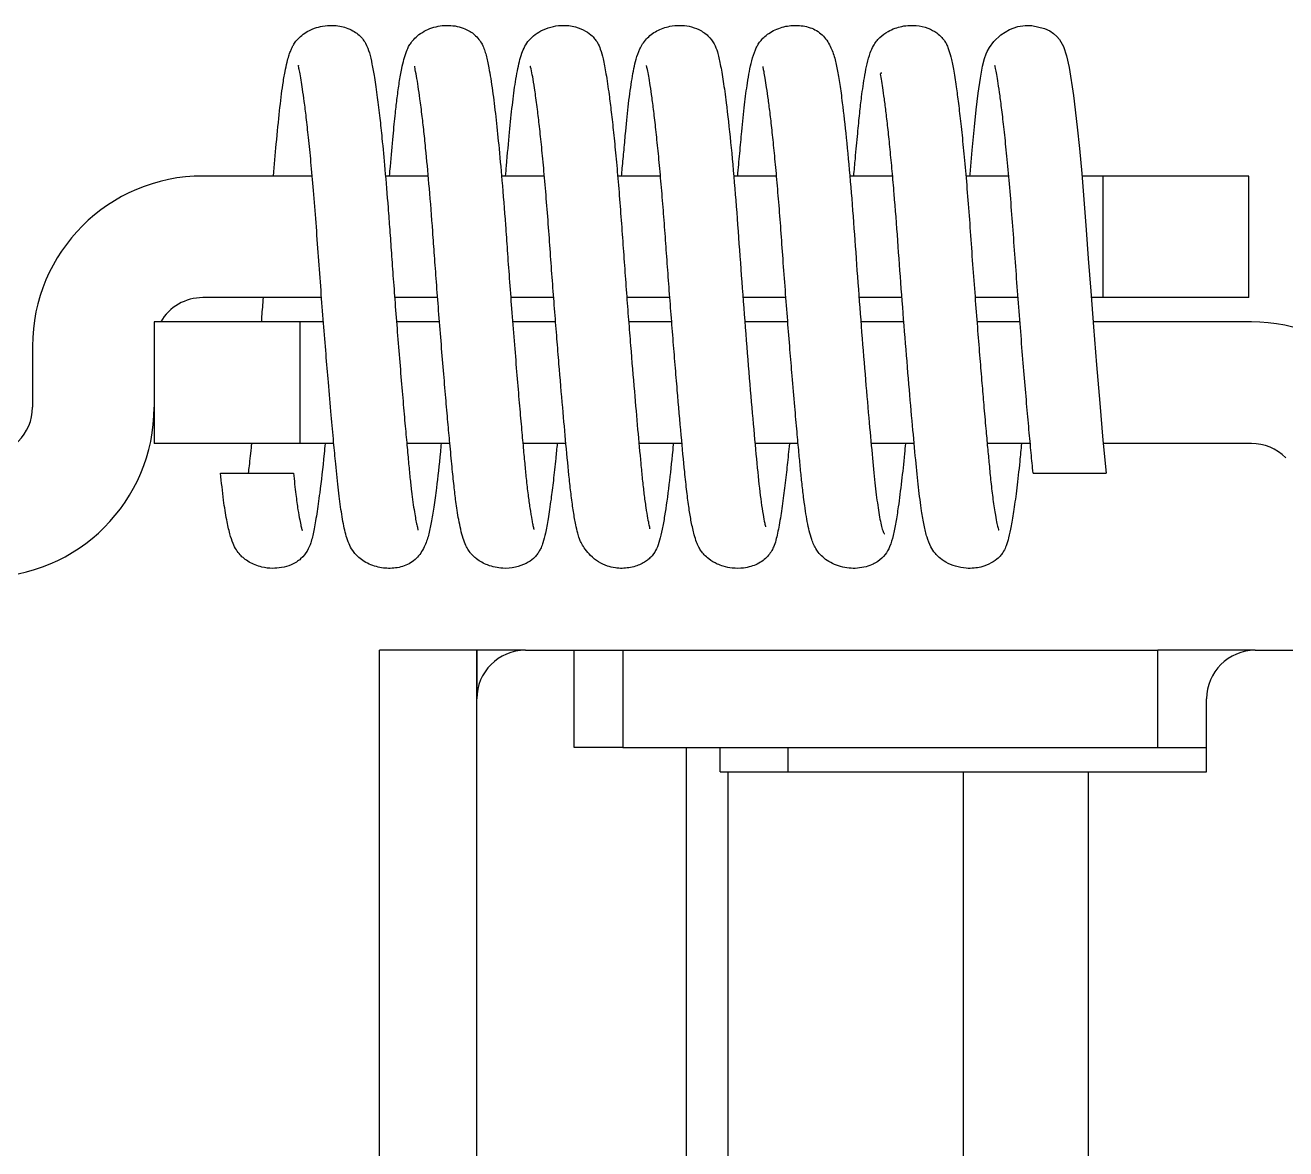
# Model space of a CAD drawing. Extents: x -3080 to 28500, y -1326 to 31609.
# Drawn here: x 2535.555 to 2538.146, y 26365.311 to 26367.621 of the extents above; entities that cross this region are included whole.
import ezdxf

# ---------------------------------------------------------------- set-up
doc = ezdxf.new("R2010")
doc.units = 0
doc.header["$LTSCALE"] = 100
doc.layers.add('0-xref', color=8, linetype='Continuous')
doc.layers.add('188K-SM-07-F10-MECH-CR PIPE-Y2257103$0$AP7P1-SM-08-FNN-120-A(4)-SMP$0$15P6-SM-08-FNN-320-A(10)-UIS-TCM$0$15P6-SM-08-FNN-00-(@10)170308-MIC$0$0-CDS', color=140, linetype='Continuous')

# ---------------------------------------------------------------- blocks, each defined once
blk = doc.blocks.new('188K-SM-07-F10-MECH-CR PIPE-Y2257103$0$CDS-WET')
at = {"layer": '188K-SM-07-F10-MECH-CR PIPE-Y2257103$0$AP7P1-SM-08-FNN-120-A(4)-SMP$0$15P6-SM-08-FNN-320-A(10)-UIS-TCM$0$15P6-SM-08-FNN-00-(@10)170308-MIC$0$0-CDS', "ltscale": 0.1}
for p, q in [((2537.5778, -72967.1503), (2537.595, -72967.1444)), ((2537.595, -72967.1444), (2537.6104, -72967.1422)), ((2537.6104, -72967.1422), (2537.6241, -72967.1425)), ((2537.6241, -72967.1425), (2537.6501, -72967.1486)), ((2537.5458, -72967.1752), (2537.56, -72967.1614)), ((2537.56, -72967.1614), (2537.5778, -72967.1503)), ((2537.6501, -72967.1486), (2537.6605, -72967.1535)), ((2537.6605, -72967.1535), (2537.6686, -72967.1589)), ((2537.6686, -72967.1589), (2537.6753, -72967.1648)), ((2537.6753, -72967.1648), (2537.6808, -72967.1711)), ((2537.53, -72967.2004), (2537.5321, -72967.1958)), ((2537.5321, -72967.1958), (2537.5368, -72967.1873)), ((2537.5368, -72967.1873), (2537.5458, -72967.1752)), ((2537.6808, -72967.1711), (2537.6889, -72967.1858)), ((2537.6889, -72967.1858), (2537.6949, -72967.2047)), ((2537.5227, -72967.2261), (2537.5266, -72967.2105)), ((2537.5266, -72967.2105), (2537.53, -72967.2004)), ((2537.6949, -72967.2047), (2537.7002, -72967.2284)), ((2537.5181, -72967.2504), (2537.5227, -72967.2261)), ((2537.7002, -72967.2284), (2537.7094, -72967.2864)), ((2537.5135, -72967.2817), (2537.5181, -72967.2504)), ((2537.5094, -72967.3155), (2537.5135, -72967.2817)), ((2537.7094, -72967.2864), (2537.7172, -72967.3514)), ((2537.5058, -72967.3504), (2537.5094, -72967.3155)), ((2537.5012, -72967.3988), (2537.5058, -72967.3504)), ((2537.7172, -72967.3514), (2537.7217, -72967.3954)), ((2537.4968, -72967.4481), (2537.5012, -72967.3988)), ((2537.7217, -72967.3954), (2537.7264, -72967.4466)), ((2536.1448, -72967.4519), (2535.92, -72967.4519)), ((2536.3833, -72967.4519), (2536.2953, -72967.4519)), ((2536.622, -72967.4519), (2536.5339, -72967.4519)), ((2536.8606, -72967.4519), (2536.7725, -72967.4519)), ((2537.0992, -72967.4519), (2537.011, -72967.4519)), ((2537.3377, -72967.4519), (2537.2496, -72967.4519)), ((2537.5762, -72967.4519), (2537.4882, -72967.4519)), ((2537.4964, -72967.4519), (2537.4968, -72967.4481)), ((2537.7264, -72967.4466), (2537.7315, -72967.5089)), ((2537.77, -72967.4519), (2537.7268, -72967.4519)), ((2538.07, -72967.4519), (2537.77, -72967.4519)), ((2537.77, -72967.4519), (2537.77, -72967.7019)), ((2538.07, -72967.7019), (2538.07, -72967.4519)), ((2537.7315, -72967.5089), (2537.7355, -72967.5623)), ((2537.7355, -72967.5623), (2537.7398, -72967.6217)), ((2537.7398, -72967.6217), (2537.7447, -72967.6887)), ((2537.7447, -72967.6887), (2537.7503, -72967.7623)), ((2536.1641, -72967.7019), (2535.92, -72967.7019)), ((2536.4026, -72967.7019), (2536.3143, -72967.7019)), ((2536.6412, -72967.7019), (2536.5528, -72967.7019)), ((2536.8798, -72967.7019), (2536.7914, -72967.7019)), ((2537.1183, -72967.7019), (2537.03, -72967.7019)), ((2537.3569, -72967.7019), (2537.2686, -72967.7019)), ((2537.5955, -72967.7019), (2537.5071, -72967.7019)), ((2537.77, -72967.7019), (2537.7457, -72967.7019)), ((2538.07, -72967.7019), (2537.77, -72967.7019)), ((2535.82, -72967.7519), (2535.82, -72968.0019)), ((2536.12, -72967.7519), (2535.82, -72967.7519)), ((2536.12, -72968.0019), (2536.12, -72967.7519)), ((2536.1679, -72967.7519), (2536.12, -72967.7519)), ((2536.4065, -72967.7519), (2536.3181, -72967.7519)), ((2536.6451, -72967.7519), (2536.5567, -72967.7519)), ((2536.8836, -72967.7519), (2536.7952, -72967.7519)), ((2537.1222, -72967.7519), (2537.0339, -72967.7519)), ((2537.3608, -72967.7519), (2537.2724, -72967.7519)), ((2537.5994, -72967.7519), (2537.511, -72967.7519)), ((2538.075, -72967.7519), (2537.7495, -72967.7519)), ((2537.7503, -72967.7623), (2537.7566, -72967.8402)), ((2535.57, -72967.8019), (2535.57, -72967.9269)), ((2537.7566, -72967.8402), (2537.7632, -72967.919)), ((2537.7632, -72967.919), (2537.7699, -72967.9947)), ((2537.7699, -72967.9947), (2537.7763, -72968.0627)), ((2536.12, -72968.0019), (2535.82, -72968.0019)), ((2536.1891, -72968.0019), (2536.12, -72968.0019)), ((2536.4277, -72968.0019), (2536.3391, -72968.0019)), ((2536.6662, -72968.0019), (2536.5777, -72968.0019)), ((2536.9049, -72968.0019), (2536.8163, -72968.0019)), ((2537.1434, -72968.0019), (2537.0549, -72968.0019)), ((2537.382, -72968.0019), (2537.2934, -72968.0019)), ((2537.6205, -72968.0019), (2537.532, -72968.0019)), ((2538.075, -72968.0019), (2537.7706, -72968.0019)), ((2535.9563, -72968.0627), (2536.1063, -72968.0627)), ((2537.6263, -72968.0627), (2537.7763, -72968.0627)), ((2536.283, -72970.5269), (2536.283, -72968.4269)), ((2536.483, -72968.4269), (2536.283, -72968.4269)), ((2536.483, -72970.5269), (2536.483, -72968.4269)), ((2536.583, -72968.4269), (2536.483, -72968.4269)), ((2536.483, -72968.4269), (2536.483, -72968.5255)), ((2536.583, -72968.4269), (2536.683, -72968.4269)), ((2536.683, -72968.6269), (2536.683, -72968.4269)), ((2536.683, -72968.4269), (2536.783, -72968.4269)), ((2536.783, -72968.4269), (2536.783, -72968.6269)), ((2536.783, -72968.4269), (2537.883, -72968.4269)), ((2537.883, -72968.6269), (2537.883, -72968.4269)), ((2538.083, -72968.4269), (2537.883, -72968.4269)), ((2538.083, -72968.4269), (2538.383, -72968.4269)), ((2537.983, -72968.6769), (2537.983, -72968.5269)), ((2536.783, -72968.6269), (2536.683, -72968.6269)), ((2536.783, -72968.6269), (2537.883, -72968.6269)), ((2536.9131, -72968.6269), (2536.9131, -72970.3269)), ((2536.983, -72968.6769), (2536.983, -72968.6269)), ((2537.1227, -72968.6769), (2537.1227, -72968.6269)), ((2537.883, -72968.6269), (2537.983, -72968.6269)), ((2536.983, -72968.6769), (2536.9989, -72968.6769)), ((2536.9989, -72968.6769), (2536.9989, -72970.2769)), ((2536.9989, -72968.6769), (2537.4824, -72968.6769)), ((2537.4824, -72968.6769), (2537.4824, -72970.2769)), ((2537.4824, -72968.6769), (2537.7396, -72968.6769)), ((2537.7396, -72968.6769), (2537.7396, -72970.2769)), ((2537.7396, -72968.6769), (2537.983, -72968.6769))]:
    blk.add_line(p, q, dxfattribs=at)
for centre, radius, start, end in [((2535.92, -72967.8019), 0.35, 90, 180), ((2535.92, -72967.8019), 0.1, 90, 150), ((2538.075, -72968.1019), 0.35, 45, 90), ((2535.47, -72967.9269), 0.35, 270, 0), ((2535.47, -72967.9269), 0.1, 270, 0), ((2538.075, -72968.1019), 0.1, 45, 90), ((2536.583, -72968.5269), 0.1, 90, 180), ((2538.083, -72968.5269), 0.1, 90, 180)]:
    blk.add_arc(centre, radius, start, end, dxfattribs=at)
for points, knots in [([(2536.065, -72967.4519), (2536.0671, -72967.4294), (2536.0715, -72967.38), (2536.0775, -72967.3172), (2536.0835, -72967.269), (2536.0887, -72967.2379), (2536.0928, -72967.2188), (2536.0963, -72967.2057), (2536.0995, -72967.1965), (2536.1026, -72967.1892), (2536.1061, -72967.1825), (2536.1104, -72967.1759), (2536.1174, -72967.1675), (2536.1313, -72967.1561), (2536.1474, -72967.1482), (2536.1675, -72967.1428), (2536.1898, -72967.1412), (2536.2182, -72967.1465), (2536.2424, -72967.1613), (2536.2558, -72967.1796), (2536.263, -72967.1994), (2536.2675, -72967.22), (2536.273, -72967.2503), (2536.2783, -72967.2874), (2536.2835, -72967.3301), (2536.2887, -72967.3792), (2536.2945, -72967.4398), (2536.2998, -72967.5043), (2536.3042, -72967.5627), (2536.3075, -72967.6114), (2536.3114, -72967.6642), (2536.3157, -72967.7212), (2536.3204, -72967.7814), (2536.3253, -72967.8424), (2536.3302, -72967.9008), (2536.3347, -72967.9535), (2536.3389, -72967.9995), (2536.3425, -72968.0387), (2536.3457, -72968.072), (2536.3497, -72968.1081), (2536.3547, -72968.1439), (2536.3592, -72968.1673), (2536.3619, -72968.1778), (2536.3621, -72968.1792), (2536.3622, -72968.1799)], [0, 0, 0, 0, 0.036692, 0.080546, 0.122483, 0.148726, 0.170854, 0.188541, 0.201708, 0.21138, 0.21958, 0.22937, 0.236592, 0.244838, 0.256493, 0.265093, 0.276024, 0.291401, 0.310219, 0.333264, 0.359838, 0.388851, 0.416507, 0.450366, 0.480453, 0.506551, 0.54342, 0.584764, 0.606878, 0.630062, 0.65505, 0.68184, 0.710337, 0.740375, 0.770077, 0.798021, 0.824072, 0.848165, 0.870334, 0.891275, 0.929661, 0.965694, 0.984076, 1, 1, 1, 1]), ([(2536.3036, -72967.4519), (2536.3042, -72967.4453), (2536.3068, -72967.416), (2536.3109, -72967.3718), (2536.3153, -72967.3256), (2536.3195, -72967.289), (2536.3239, -72967.2576), (2536.3293, -72967.226), (2536.3365, -72967.2001), (2536.3425, -72967.1858), (2536.3508, -72967.1735), (2536.3645, -72967.1594), (2536.3903, -72967.1453), (2536.419, -72967.1409), (2536.4433, -72967.1437), (2536.4584, -72967.1486), (2536.4698, -72967.1546), (2536.4838, -72967.165), (2536.4956, -72967.182), (2536.5027, -72967.204), (2536.5085, -72967.2315), (2536.5152, -72967.2735), (2536.5219, -72967.3276), (2536.5283, -72967.3891), (2536.5351, -72967.4632), (2536.541, -72967.5377), (2536.5457, -72967.6059), (2536.5499, -72967.6635), (2536.5546, -72967.726), (2536.5597, -72967.7907), (2536.5648, -72967.8535), (2536.5696, -72967.9109), (2536.574, -72967.9615), (2536.578, -72968.0052), (2536.5814, -72968.0422), (2536.5847, -72968.0764), (2536.5883, -72968.1074), (2536.5924, -72968.1372), (2536.5957, -72968.1566), (2536.5981, -72968.169), (2536.6, -72968.1767), (2536.6001, -72968.1781), (2536.6001, -72968.1787)], [0, 0, 0, 0, 0.010716, 0.047152, 0.078014, 0.101367, 0.127718, 0.156704, 0.198692, 0.218385, 0.227044, 0.235688, 0.255054, 0.274051, 0.283809, 0.293457, 0.302002, 0.31059, 0.336384, 0.365039, 0.395446, 0.438386, 0.477322, 0.513397, 0.554605, 0.601225, 0.626378, 0.653674, 0.683189, 0.714696, 0.745639, 0.774787, 0.801956, 0.827041, 0.850005, 0.870922, 0.896652, 0.921085, 0.95024, 0.966876, 0.984797, 1, 1, 1, 1]), ([(2536.5422, -72967.4519), (2536.5428, -72967.4449), (2536.5457, -72967.4119), (2536.5503, -72967.3624), (2536.5561, -72967.3042), (2536.5626, -72967.2548), (2536.5692, -72967.221), (2536.5749, -72967.2007), (2536.5814, -72967.1857), (2536.5878, -72967.1751), (2536.5999, -72967.1627), (2536.6155, -72967.1522), (2536.6353, -72967.1447), (2536.655, -72967.1418), (2536.6709, -72967.1422), (2536.6888, -72967.1454), (2536.7066, -72967.1528), (2536.7198, -72967.1629), (2536.7275, -72967.172), (2536.7326, -72967.1802), (2536.7378, -72967.1922), (2536.7429, -72967.2115), (2536.7487, -72967.2413), (2536.7543, -72967.2791), (2536.7595, -72967.3205), (2536.7641, -72967.3625), (2536.7689, -72967.4104), (2536.7736, -72967.4636), (2536.7782, -72967.5201), (2536.7823, -72967.5779), (2536.7864, -72967.6354), (2536.7906, -72967.6921), (2536.7948, -72967.7472), (2536.8002, -72967.8156), (2536.8066, -72967.8926), (2536.8137, -72967.9745), (2536.8192, -72968.0335), (2536.8233, -72968.0762), (2536.8267, -72968.1067), (2536.8304, -72968.1339), (2536.8341, -72968.1555), (2536.8368, -72968.169), (2536.8386, -72968.1761), (2536.8383, -72968.1767), (2536.8382, -72968.177)], [0, 0, 0, 0, 0.011048, 0.052056, 0.089802, 0.129074, 0.173095, 0.195422, 0.214341, 0.230482, 0.238269, 0.247767, 0.259441, 0.271539, 0.281064, 0.288868, 0.301718, 0.312818, 0.320919, 0.330294, 0.350664, 0.378549, 0.412441, 0.449479, 0.475814, 0.503319, 0.53183, 0.56114, 0.590938, 0.619472, 0.646968, 0.673919, 0.70011, 0.725352, 0.772339, 0.814329, 0.856797, 0.879038, 0.902611, 0.927668, 0.952635, 0.973655, 0.990412, 1, 1, 1, 1]), ([(2536.7807, -72967.4519), (2536.7812, -72967.4466), (2536.7829, -72967.4277), (2536.7857, -72967.3966), (2536.79, -72967.3506), (2536.7951, -72967.2995), (2536.8008, -72967.2583), (2536.8059, -72967.2303), (2536.8101, -72967.2116), (2536.8176, -72967.1899), (2536.8269, -72967.1742), (2536.8406, -72967.1613), (2536.8554, -72967.1514), (2536.878, -72967.1434), (2536.899, -72967.1414), (2536.9212, -72967.1437), (2536.9422, -72967.151), (2536.961, -72967.1646), (2536.972, -72967.1809), (2536.9787, -72967.1992), (2536.9834, -72967.2208), (2536.9896, -72967.2562), (2536.9967, -72967.3075), (2537.0047, -72967.38), (2537.0133, -72967.4744), (2537.0209, -72967.5768), (2537.0285, -72967.6833), (2537.0368, -72967.7904), (2537.0451, -72967.8928), (2537.0532, -72967.9848), (2537.0604, -72968.0634), (2537.0663, -72968.1156), (2537.0713, -72968.148), (2537.0743, -72968.1643), (2537.0765, -72968.1725), (2537.0763, -72968.1732), (2537.0763, -72968.1733)], [0, 0, 0, 0, 0.008767, 0.030945, 0.05481, 0.094419, 0.138166, 0.160607, 0.183461, 0.207531, 0.232729, 0.24322, 0.252419, 0.268067, 0.280134, 0.290173, 0.302562, 0.319266, 0.339796, 0.363149, 0.397464, 0.432765, 0.468665, 0.522906, 0.576664, 0.628286, 0.679314, 0.731239, 0.782917, 0.833253, 0.882248, 0.931824, 0.957583, 0.981299, 0.996571, 1, 1, 1, 1]), ([(2537.0193, -72967.4519), (2537.0207, -72967.4362), (2537.0236, -72967.4038), (2537.0283, -72967.3542), (2537.0332, -72967.3045), (2537.0385, -72967.2645), (2537.0433, -72967.2361), (2537.0482, -72967.2136), (2537.0537, -72967.1962), (2537.0594, -72967.1844), (2537.0634, -72967.1778), (2537.0699, -72967.1695), (2537.0827, -72967.1578), (2537.1069, -72967.1453), (2537.1312, -72967.1416), (2537.1516, -72967.1426), (2537.1657, -72967.1457), (2537.1792, -72967.1512), (2537.1948, -72967.1622), (2537.208, -72967.1798), (2537.2186, -72967.207), (2537.2238, -72967.2321), (2537.2291, -72967.2633), (2537.2353, -72967.3083), (2537.2426, -72967.3732), (2537.2507, -72967.4603), (2537.2582, -72967.5576), (2537.2652, -72967.6589), (2537.273, -72967.7608), (2537.2809, -72967.8595), (2537.2885, -72967.9486), (2537.2954, -72968.0237), (2537.3011, -72968.0839), (2537.3061, -72968.1238), (2537.3102, -72968.1497), (2537.3134, -72968.1665), (2537.3166, -72968.1794), (2537.319, -72968.1855), (2537.3205, -72968.1874), (2537.321, -72968.1873), (2537.3212, -72968.1872)], [0, 0, 0, 0, 0.0250054, 0.0516021, 0.0878785, 0.1232191, 0.1461505, 0.1700655, 0.1975379, 0.2089033, 0.2201153, 0.229209, 0.236991, 0.2519558, 0.2665131, 0.2738657, 0.2833798, 0.2953051, 0.3094901, 0.3393052, 0.3643954, 0.3907034, 0.4173737, 0.4459336, 0.491985, 0.541034, 0.5887822, 0.6349805, 0.6817906, 0.7283185, 0.7735184, 0.8156542, 0.8542992, 0.8915717, 0.9114971, 0.9331635, 0.9564717, 0.9812749, 0.9930309, 1, 1, 1, 1]), ([(2537.2579, -72967.4519), (2537.2589, -72967.4399), (2537.2617, -72967.409), (2537.2658, -72967.3656), (2537.2698, -72967.3232), (2537.2735, -72967.2914), (2537.277, -72967.266), (2537.2807, -72967.2427), (2537.2855, -72967.2191), (2537.2911, -72967.1995), (2537.297, -72967.1857), (2537.3022, -72967.1775), (2537.3069, -72967.1715), (2537.3145, -72967.1636), (2537.3312, -72967.1516), (2537.3532, -72967.1441), (2537.3721, -72967.1419), (2537.3889, -72967.1422), (2537.4102, -72967.1469), (2537.4281, -72967.1566), (2537.4391, -72967.1668), (2537.4449, -72967.1744), (2537.4488, -72967.1812), (2537.4531, -72967.1916), (2537.4576, -72967.2073), (2537.4627, -72967.2321), (2537.4679, -72967.2647), (2537.473, -72967.3028), (2537.4779, -72967.3444), (2537.4829, -72967.393), (2537.488, -72967.4482), (2537.4931, -72967.5091), (2537.4978, -72967.5742), (2537.5025, -72967.6411), (2537.5075, -72967.7069), (2537.5123, -72967.7689), (2537.5168, -72967.8257), (2537.521, -72967.8765), (2537.5251, -72967.9249), (2537.529, -72967.9692), (2537.5327, -72968.01), (2537.5362, -72968.0469), (2537.5397, -72968.0833), (2537.544, -72968.1193), (2537.5483, -72968.1478), (2537.5521, -72968.1666), (2537.554, -72968.1758), (2537.5559, -72968.1809), (2537.555, -72968.1799), (2537.5548, -72968.1797)], [0, 0, 0, 0, 0.019515, 0.050029, 0.077323, 0.102515, 0.120513, 0.141116, 0.165168, 0.192468, 0.214794, 0.228714, 0.232668, 0.23596, 0.246272, 0.261899, 0.270974, 0.278857, 0.29254, 0.304788, 0.314663, 0.322435, 0.333114, 0.347151, 0.371034, 0.400667, 0.433576, 0.460219, 0.488415, 0.517993, 0.54872, 0.580308, 0.612421, 0.644647, 0.675575, 0.704795, 0.73202, 0.757045, 0.779745, 0.806299, 0.828622, 0.850275, 0.875106, 0.903989, 0.936564, 0.959236, 0.978991, 0.995743, 1, 1, 1, 1]), ([(2536.4097, -72968.0019), (2536.4092, -72968.0077), (2536.4061, -72968.0424), (2536.401, -72968.0857), (2536.3949, -72968.1326), (2536.3895, -72968.1647), (2536.3846, -72968.1898), (2536.3752, -72968.2166), (2536.3626, -72968.2354), (2536.3484, -72968.247), (2536.3351, -72968.2535), (2536.3213, -72968.2574), (2536.3013, -72968.2593), (2536.2762, -72968.2566), (2536.2517, -72968.2456), (2536.2374, -72968.2337), (2536.2273, -72968.222), (2536.2222, -72968.2124), (2536.216, -72968.1968), (2536.2116, -72968.1799), (2536.208, -72968.1626), (2536.2037, -72968.137), (2536.1985, -72968.0991), (2536.1936, -72968.05), (2536.1887, -72967.9975), (2536.1836, -72967.9417), (2536.1784, -72967.8806), (2536.1731, -72967.817), (2536.168, -72967.7536), (2536.1628, -72967.6863), (2536.1577, -72967.6167), (2536.1528, -72967.5475), (2536.1476, -72967.4821), (2536.1424, -72967.4234), (2536.1373, -72967.3732), (2536.1327, -72967.3317), (2536.1286, -72967.2988), (2536.125, -72967.2734), (2536.1219, -72967.2532), (2536.1191, -72967.238), (2536.1173, -72967.2288), (2536.1158, -72967.2243), (2536.1165, -72967.2249), (2536.1167, -72967.2251)], [0, 0, 0, 0, 0.009839, 0.059155, 0.089783, 0.118409, 0.145898, 0.171611, 0.20262, 0.218414, 0.231897, 0.24283, 0.251267, 0.2665, 0.282462, 0.290538, 0.299678, 0.321642, 0.342979, 0.362298, 0.382837, 0.402945, 0.440444, 0.478907, 0.50689, 0.538872, 0.574822, 0.604232, 0.635492, 0.66829, 0.702232, 0.737133, 0.771894, 0.805063, 0.836215, 0.865031, 0.891304, 0.914924, 0.935866, 0.959679, 0.979209, 0.995164, 1, 1, 1, 1]), ([(2536.6483, -72968.0019), (2536.6473, -72968.0122), (2536.6447, -72968.0395), (2536.6405, -72968.0778), (2536.6352, -72968.12), (2536.6298, -72968.1566), (2536.6244, -72968.1855), (2536.6199, -72968.2036), (2536.6156, -72968.2155), (2536.6117, -72968.2232), (2536.6074, -72968.2298), (2536.5989, -72968.2393), (2536.5847, -72968.2494), (2536.561, -72968.2579), (2536.5353, -72968.2596), (2536.5079, -72968.2542), (2536.4867, -72968.2429), (2536.4763, -72968.2338), (2536.4715, -72968.2287), (2536.4686, -72968.225), (2536.4645, -72968.2192), (2536.4599, -72968.2105), (2536.4549, -72968.1971), (2536.4501, -72968.1794), (2536.446, -72968.1596), (2536.4428, -72968.1402), (2536.4396, -72968.1177), (2536.4361, -72968.0888), (2536.4321, -72968.049), (2536.4279, -72968.0048), (2536.4236, -72967.9569), (2536.4192, -72967.9071), (2536.4145, -72967.8513), (2536.4096, -72967.7911), (2536.4047, -72967.7298), (2536.4002, -72967.6709), (2536.3962, -72967.6163), (2536.3916, -72967.5511), (2536.3859, -72967.4788), (2536.3799, -72967.4129), (2536.3749, -72967.3645), (2536.3706, -72967.3265), (2536.3665, -72967.2941), (2536.3625, -72967.2665), (2536.3592, -72967.2455), (2536.3557, -72967.2294), (2536.3557, -72967.2273), (2536.3557, -72967.2263)], [0, 0, 0, 0, 0.018338, 0.048434, 0.07699, 0.112407, 0.144632, 0.171918, 0.188142, 0.20094, 0.210166, 0.218873, 0.230672, 0.244073, 0.259882, 0.277953, 0.29127, 0.295765, 0.299118, 0.303467, 0.309898, 0.325457, 0.347147, 0.370648, 0.391536, 0.409908, 0.425916, 0.451493, 0.47911, 0.509812, 0.535131, 0.562348, 0.591343, 0.621926, 0.652444, 0.68108, 0.707716, 0.732393, 0.778597, 0.820311, 0.845165, 0.870348, 0.899907, 0.924702, 0.951408, 0.979472, 1, 1, 1, 1]), ([(2536.8869, -72968.0019), (2536.8865, -72968.0065), (2536.8836, -72968.038), (2536.8778, -72968.09), (2536.8706, -72968.1433), (2536.864, -72968.179), (2536.8586, -72968.2018), (2536.8535, -72968.2174), (2536.8466, -72968.2294), (2536.8382, -72968.2382), (2536.8276, -72968.2466), (2536.809, -72968.2557), (2536.785, -72968.2592), (2536.7653, -72968.2578), (2536.7495, -72968.2539), (2536.7327, -72968.2457), (2536.7184, -72968.2343), (2536.7065, -72968.2208), (2536.6998, -72968.2103), (2536.6958, -72968.2024), (2536.6926, -72968.1942), (2536.69, -72968.1845), (2536.6859, -72968.167), (2536.6817, -72968.1428), (2536.6773, -72968.1112), (2536.6722, -72968.0666), (2536.6667, -72968.0068), (2536.6594, -72967.9267), (2536.6531, -72967.8523), (2536.6477, -72967.7857), (2536.6434, -72967.731), (2536.639, -72967.674), (2536.6347, -72967.6157), (2536.6306, -72967.5564), (2536.626, -72967.4978), (2536.6212, -72967.4423), (2536.6165, -72967.3927), (2536.612, -72967.3503), (2536.6074, -72967.3116), (2536.603, -72967.2786), (2536.5988, -72967.2528), (2536.5953, -72967.2327), (2536.5925, -72967.225), (2536.5939, -72967.2259), (2536.5939, -72967.2259)], [0, 0, 0, 0, 0.007915, 0.054796, 0.106599, 0.134097, 0.16243, 0.190417, 0.212595, 0.221047, 0.227754, 0.241504, 0.256801, 0.265921, 0.278965, 0.295798, 0.313754, 0.326755, 0.335211, 0.339814, 0.343286, 0.356017, 0.376776, 0.404941, 0.433217, 0.459291, 0.50646, 0.549809, 0.597132, 0.622935, 0.649945, 0.677954, 0.706716, 0.736139, 0.767404, 0.798598, 0.828406, 0.856549, 0.882819, 0.914692, 0.942845, 0.967288, 0.999741, 1, 1, 1, 1]), ([(2537.1255, -72968.0019), (2537.1248, -72968.0096), (2537.1226, -72968.0323), (2537.1187, -72968.0686), (2537.1135, -72968.1117), (2537.1077, -72968.153), (2537.1011, -72968.188), (2537.0955, -72968.2111), (2537.0834, -72968.2329), (2537.0631, -72968.2498), (2537.0346, -72968.2587), (2537.0099, -72968.2589), (2536.991, -72968.2552), (2536.975, -72968.2491), (2536.961, -72968.2408), (2536.9495, -72968.23), (2536.9436, -72968.2222), (2536.9387, -72968.214), (2536.9339, -72968.203), (2536.9291, -72968.1877), (2536.9241, -72968.1653), (2536.9191, -72968.1354), (2536.9146, -72968.1011), (2536.9095, -72968.0526), (2536.9031, -72967.9844), (2536.8964, -72967.9083), (2536.8907, -72967.8401), (2536.8863, -72967.7857), (2536.8819, -72967.7298), (2536.8776, -72967.6734), (2536.8734, -72967.6176), (2536.8696, -72967.5625), (2536.8654, -72967.5081), (2536.8609, -72967.4551), (2536.8563, -72967.4056), (2536.8517, -72967.3612), (2536.8473, -72967.3228), (2536.8433, -72967.2909), (2536.8396, -72967.2655), (2536.8364, -72967.2462), (2536.8339, -72967.233), (2536.832, -72967.2255), (2536.832, -72967.2248), (2536.8321, -72967.2245)], [0, 0, 0, 0, 0.013652, 0.040414, 0.071318, 0.106147, 0.144506, 0.183309, 0.208619, 0.229447, 0.246924, 0.259422, 0.269277, 0.276375, 0.2872, 0.294781, 0.303018, 0.314166, 0.328621, 0.35094, 0.383704, 0.410921, 0.439697, 0.469009, 0.515893, 0.566963, 0.593506, 0.620483, 0.647718, 0.675024, 0.702209, 0.729204, 0.757059, 0.785939, 0.814856, 0.843153, 0.870605, 0.897015, 0.922222, 0.946108, 0.968572, 0.987737, 1, 1, 1, 1]), ([(2537.364, -72968.0019), (2537.3634, -72968.0089), (2537.3608, -72968.0374), (2537.3558, -72968.0816), (2537.3499, -72968.1288), (2537.3441, -72968.1655), (2537.3389, -72968.1914), (2537.3334, -72968.2116), (2537.3235, -72968.2299), (2537.3114, -72968.242), (2537.2974, -72968.2503), (2537.2833, -72968.2557), (2537.2656, -72968.2588), (2537.2419, -72968.2585), (2537.2137, -72968.251), (2537.1908, -72968.2336), (2537.1797, -72968.2186), (2537.1756, -72968.2101), (2537.1686, -72968.1924), (2537.1622, -72968.1643), (2537.1562, -72968.125), (2537.1515, -72968.0863), (2537.1483, -72968.0539), (2537.1449, -72968.0186), (2537.141, -72967.9762), (2537.1364, -72967.9239), (2537.1315, -72967.8669), (2537.1266, -72967.8077), (2537.1219, -72967.7486), (2537.1171, -72967.686), (2537.1124, -72967.6231), (2537.1082, -72967.5625), (2537.1038, -72967.5056), (2537.0993, -72967.4527), (2537.0948, -72967.4046), (2537.0904, -72967.362), (2537.0862, -72967.3253), (2537.0823, -72967.2947), (2537.0788, -72967.27), (2537.0757, -72967.2509), (2537.0733, -72967.2376), (2537.0719, -72967.23), (2537.071, -72967.2264), (2537.0716, -72967.2265), (2537.0717, -72967.2265)], [0, 0, 0, 0, 0.012224, 0.049571, 0.090659, 0.120375, 0.151687, 0.182139, 0.203188, 0.222101, 0.230748, 0.240489, 0.250743, 0.260284, 0.28066, 0.299759, 0.308633, 0.323468, 0.339275, 0.38341, 0.426535, 0.451406, 0.473281, 0.494915, 0.520331, 0.549672, 0.58287, 0.610173, 0.639332, 0.670086, 0.701581, 0.731512, 0.760897, 0.789875, 0.818189, 0.845604, 0.871922, 0.896983, 0.920672, 0.942909, 0.962755, 0.979673, 0.994201, 1, 1, 1, 1]), ([(2537.6026, -72968.0019), (2537.6014, -72968.0143), (2537.5982, -72968.0475), (2537.5929, -72968.0935), (2537.5871, -72968.1376), (2537.5815, -72968.1713), (2537.5765, -72968.1948), (2537.5719, -72968.2109), (2537.5671, -72968.2214), (2537.5623, -72968.2291), (2537.5542, -72968.2383), (2537.5406, -72968.2485), (2537.5222, -72968.2558), (2537.504, -72968.2587), (2537.4878, -72968.2588), (2537.4675, -72968.2552), (2537.4481, -72968.2472), (2537.4331, -72968.2365), (2537.4223, -72968.2248), (2537.4146, -72968.212), (2537.4077, -72968.1935), (2537.4025, -72968.1714), (2537.3965, -72968.1375), (2537.3908, -72968.0938), (2537.385, -72968.0352), (2537.3785, -72967.9644), (2537.3711, -72967.8797), (2537.3632, -72967.7842), (2537.3554, -72967.6837), (2537.3482, -72967.5833), (2537.3422, -72967.5026), (2537.3368, -72967.4411), (2537.3326, -72967.3967), (2537.3284, -72967.3565), (2537.3243, -72967.3218), (2537.3207, -72967.2931), (2537.3173, -72967.2698), (2537.3154, -72967.2534), (2537.3117, -72967.2398), (2537.3144, -72967.2399), (2537.3152, -72967.2399)], [0, 0, 0, 0, 0.022944, 0.061416, 0.097598, 0.131237, 0.161957, 0.186744, 0.205317, 0.215065, 0.223746, 0.235628, 0.249298, 0.257805, 0.268142, 0.281154, 0.293215, 0.302941, 0.31106, 0.328306, 0.356153, 0.388394, 0.418736, 0.460034, 0.500062, 0.543638, 0.59088, 0.640597, 0.69093, 0.740771, 0.791714, 0.818398, 0.845669, 0.872554, 0.898485, 0.923295, 0.946849, 0.969052, 0.989879, 1, 1, 1, 1]), ([(2537.6263, -72968.0627), (2537.625, -72968.0492), (2537.6223, -72968.0214), (2537.6179, -72967.9732), (2537.6131, -72967.9192), (2537.608, -72967.8598), (2537.6028, -72967.7962), (2537.5976, -72967.7299), (2537.5925, -72967.6626), (2537.5876, -72967.5956), (2537.5829, -72967.5301), (2537.5778, -72967.4678), (2537.5726, -72967.411), (2537.5675, -72967.3615), (2537.5628, -72967.3201), (2537.5584, -72967.2868), (2537.5547, -72967.2613), (2537.5515, -72967.2427), (2537.5492, -72967.2307), (2537.5474, -72967.2245), (2537.5476, -72967.2243), (2537.5476, -72967.2243)], [0, 0, 0, 0, 0.05098, 0.104618, 0.160657, 0.218737, 0.278401, 0.339113, 0.400278, 0.461279, 0.522969, 0.58567, 0.646765, 0.705561, 0.761477, 0.814069, 0.863032, 0.908198, 0.949498, 0.983839, 1, 1, 1, 1]), ([(2536.0408, -72967.7519), (2536.041, -72967.7482), (2536.0422, -72967.7317), (2536.0435, -72967.7149), (2536.0445, -72967.7019)], [0, 0, 0, 0, 0.225344, 1, 1, 1, 1]), ([(2536.1711, -72968.0019), (2536.1705, -72968.0088), (2536.167, -72968.0478), (2536.1612, -72968.0965), (2536.1542, -72968.1478), (2536.1479, -72968.1824), (2536.1432, -72968.2033), (2536.136, -72968.2219), (2536.124, -72968.2381), (2536.1047, -72968.251), (2536.0831, -72968.2576), (2536.0612, -72968.2592), (2536.0397, -72968.2566), (2536.0179, -72968.248), (2536.0041, -72968.2382), (2535.9949, -72968.2293), (2535.9879, -72968.2195), (2535.9813, -72968.2061), (2535.9749, -72968.1867), (2535.9686, -72968.1581), (2535.9622, -72968.118), (2535.9584, -72968.0819), (2535.9563, -72968.0627)], [0, 0, 0, 0, 0.0251093, 0.1426474, 0.2203727, 0.2967415, 0.3706749, 0.4206268, 0.4641966, 0.4991965, 0.5248722, 0.5466766, 0.5739988, 0.6075998, 0.6251015, 0.6439113, 0.6739431, 0.7153451, 0.7691998, 0.8352872, 0.9127563, 1, 1, 1, 1]), ([(2536.014, -72968.0627), (2536.0146, -72968.0579), (2536.0166, -72968.0405), (2536.0189, -72968.0198), (2536.0205, -72968.0029), (2536.0206, -72968.0019)], [0, 0, 0, 0, 0.26788, 0.955572, 1, 1, 1, 1]), ([(2536.1063, -72968.0627), (2536.1079, -72968.0779), (2536.1109, -72968.1065), (2536.1152, -72968.1375), (2536.1188, -72968.1584), (2536.1217, -72968.1714), (2536.123, -72968.1774), (2536.1247, -72968.1814), (2536.1239, -72968.1805), (2536.1238, -72968.1804)], [0, 0, 0, 0, 0.24457, 0.459789, 0.64239, 0.790549, 0.903515, 0.981243, 1, 1, 1, 1])]:
    blk.add_open_spline(points, degree=3, knots=knots, dxfattribs=at)
blk = doc.blocks.new('188K-SM-07-F10-MECH-CR PIPE-Y2257103')
blk.add_blockref('188K-SM-07-F10-MECH-CR PIPE-Y2257103$0$CDS-WET', (0, 99334.7631))

msp = doc.modelspace()

# ---------------------------------------------------------------- block references
at = {"layer": '0-xref'}
msp.add_blockref('188K-SM-07-F10-MECH-CR PIPE-Y2257103', (0, 0), dxfattribs=at)

doc.saveas('drawing.dxf')
